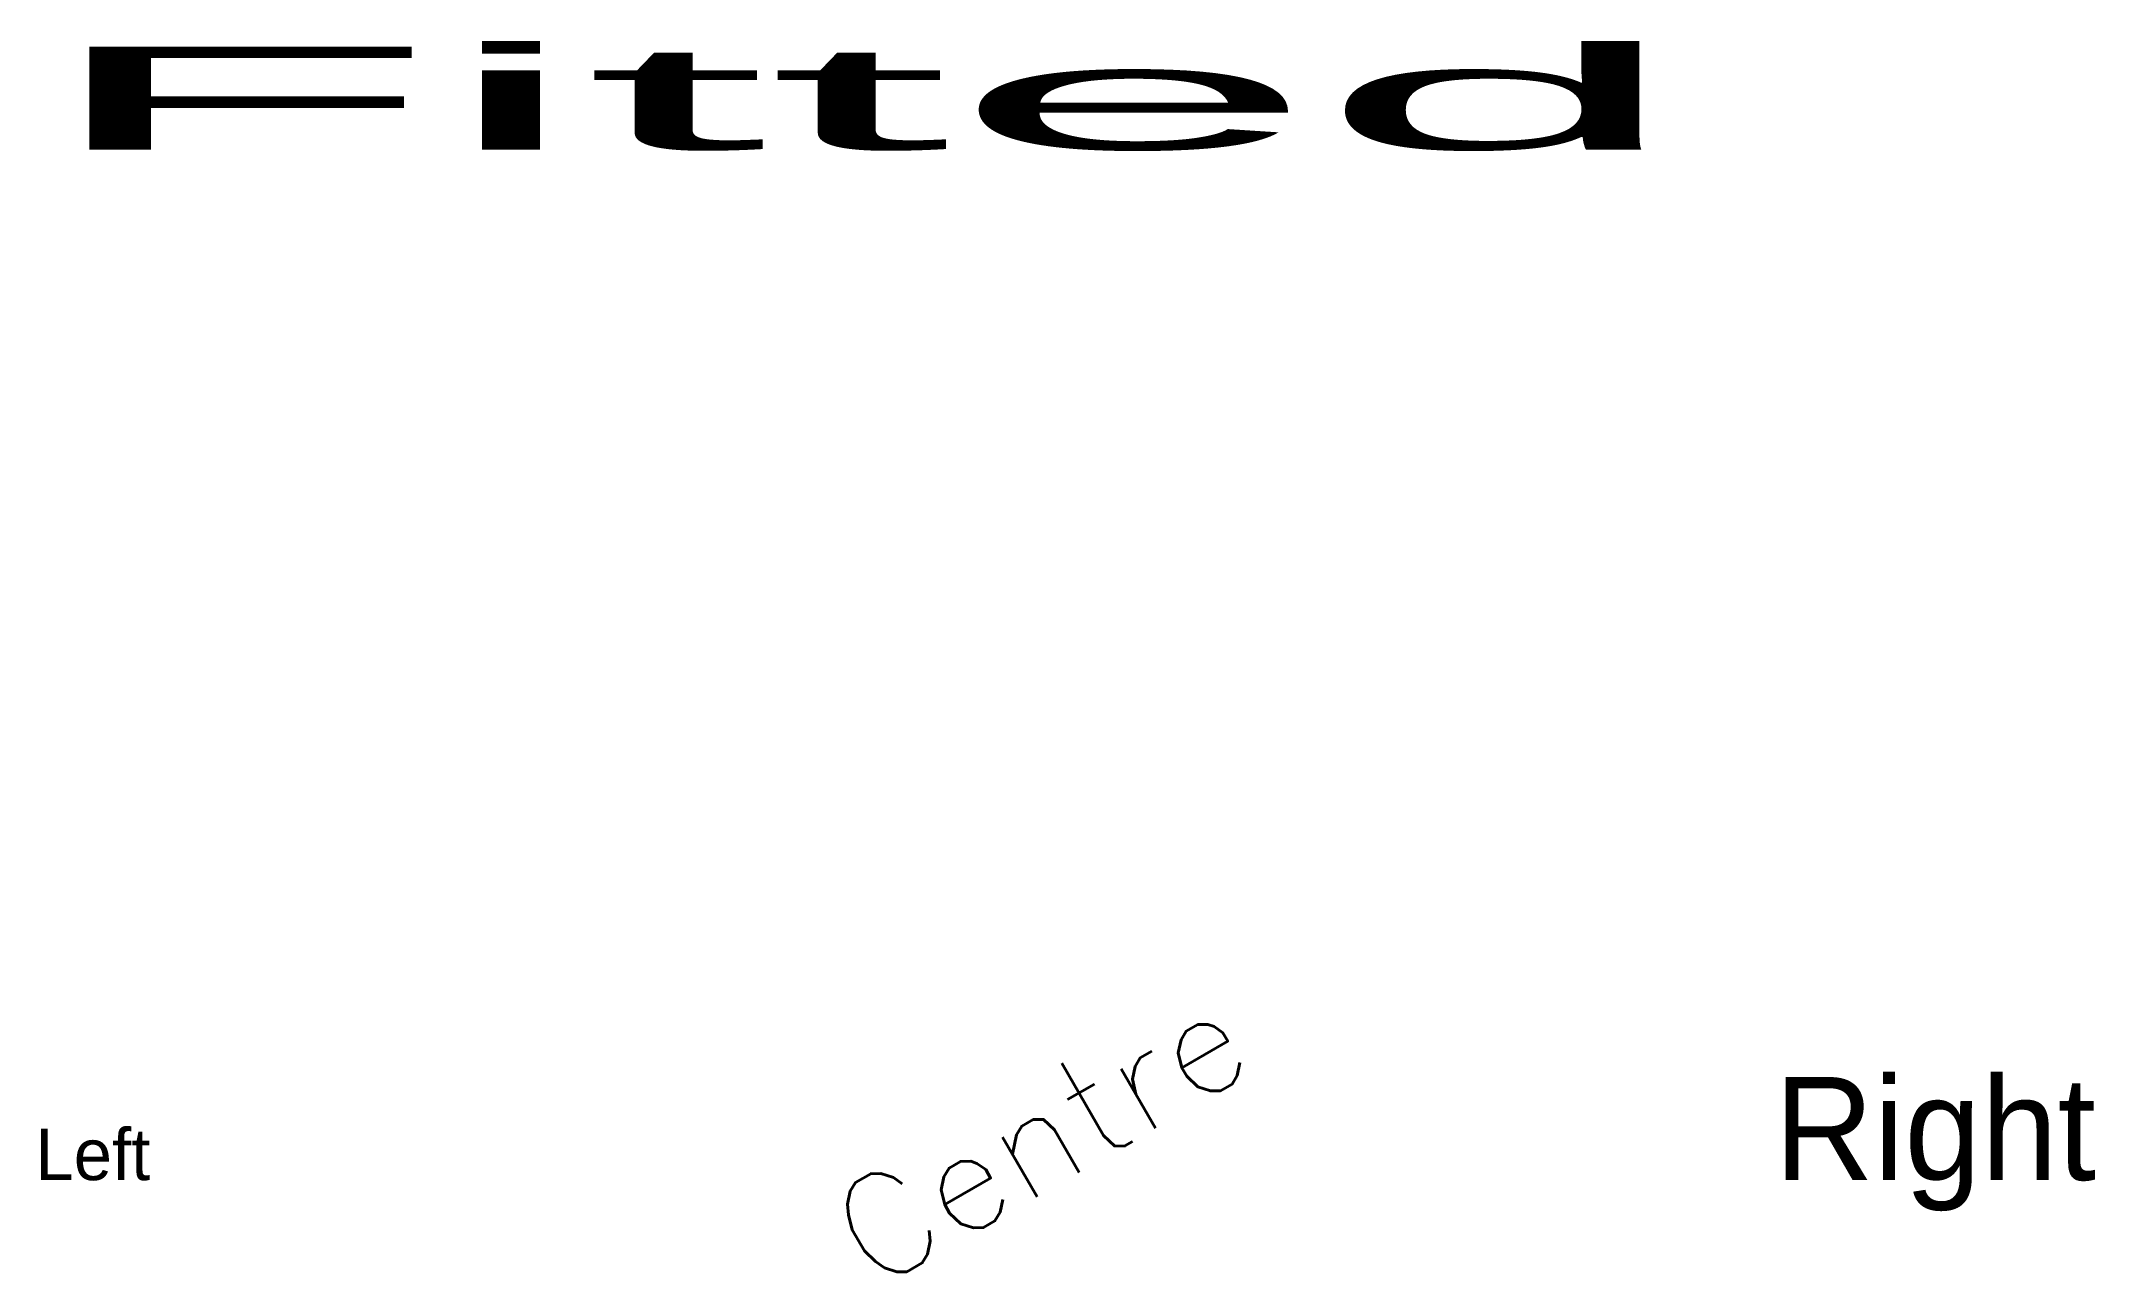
# Model space of a CAD drawing. Header units: metres. Extents: x 0.3 to 100, y -4.5 to 55.3.
import ezdxf
from ezdxf.enums import TextEntityAlignment as Align

# ---------------------------------------------------------------- set-up
doc = ezdxf.new("R2010")
doc.units = ezdxf.units.M
doc.styles.add('ROMAN', font='romans.shx')

msp = doc.modelspace()

# ---------------------------------------------------------------- texts
msp.add_text('Fitted', height=5).set_placement((0, 50), (80, 50), align=Align.FIT)
at = {"style": 'ROMAN'}
msp.add_text('Centre', height=5, rotation=30, dxfattribs=at).set_placement((50, 0), align=Align.CENTER)
msp.add_text('Right', height=5).set_placement((100, 0), align=Align.RIGHT)
msp.add_text('Left', height=2.5).set_placement((0, 0))

doc.saveas('drawing.dxf')
